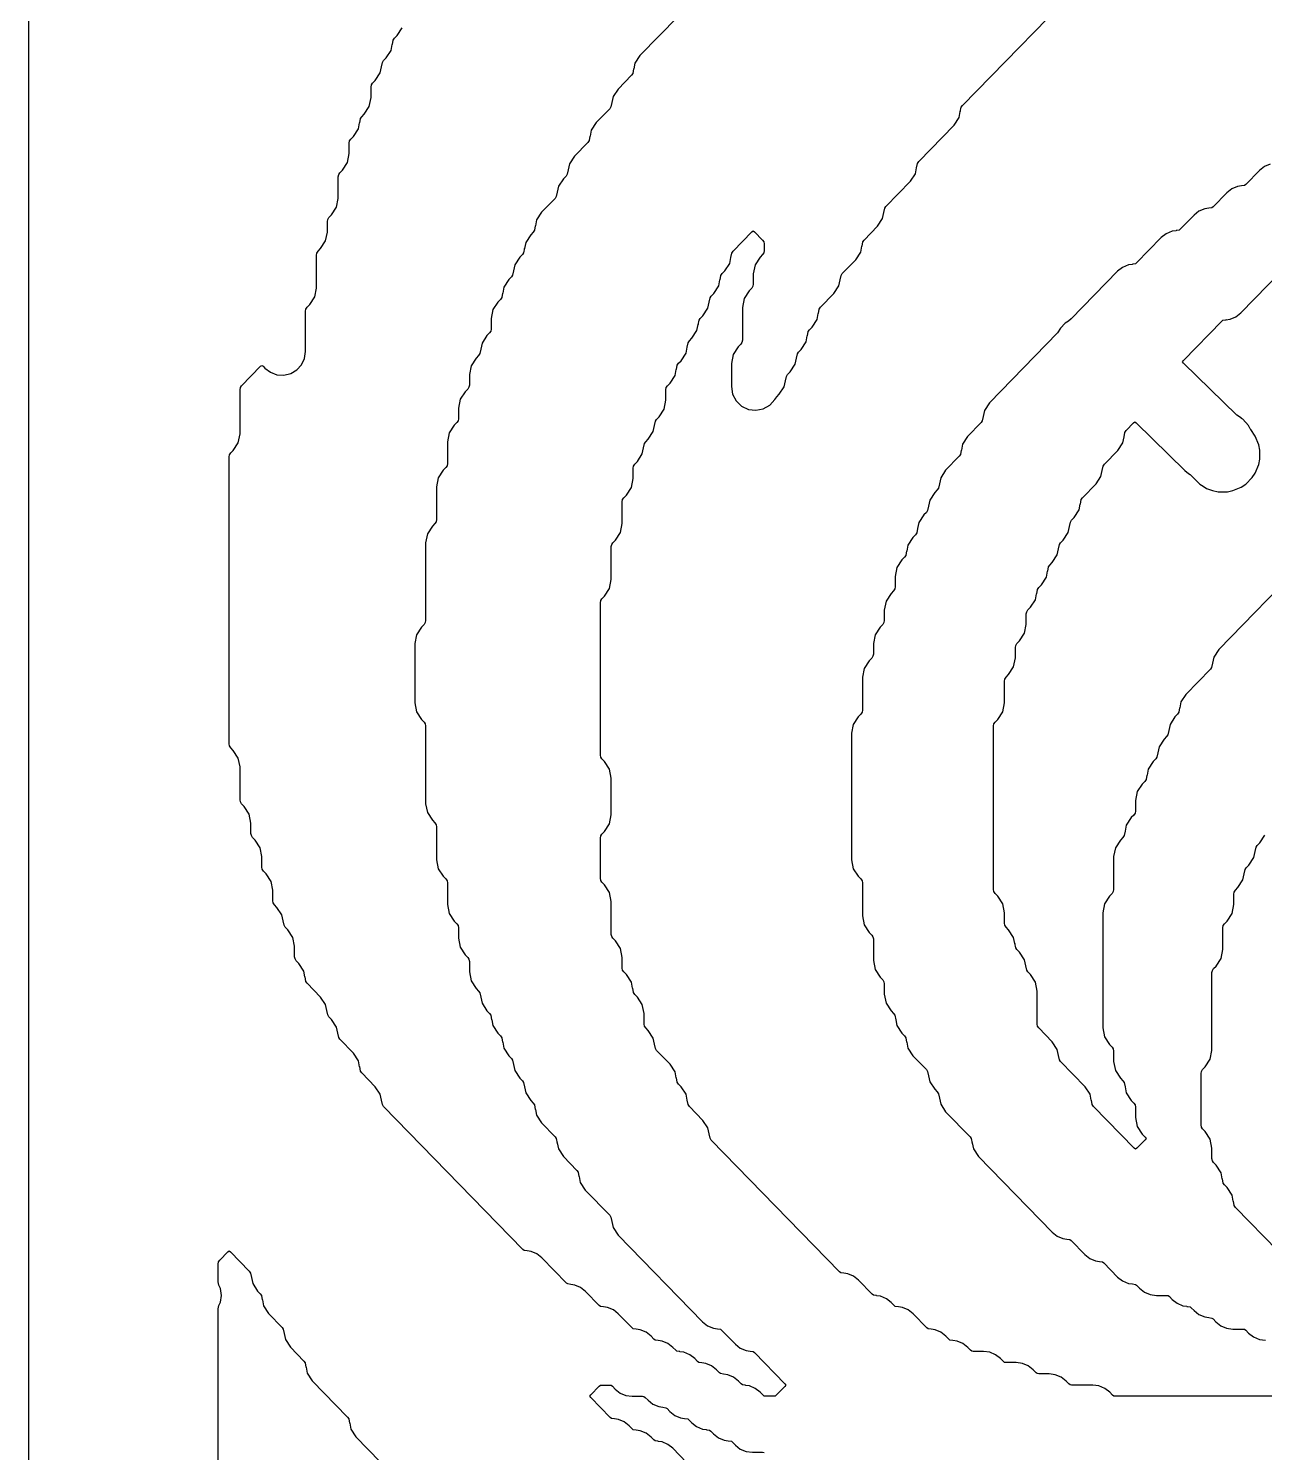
# Model space of a CAD drawing. Header units: millimetres. Extents: x 10 to 410, y 18 to 283.
# Drawn here: x 79 to 105.06, y 217.16 to 247.18 of the extents above; entities that cross this region are included whole.
import ezdxf

# ---------------------------------------------------------------- set-up
doc = ezdxf.new("R2010")
doc.units = ezdxf.units.MM
doc.layers.add('CUT', color=1, linetype='Continuous')

msp = doc.modelspace()

# ---------------------------------------------------------------- linework, layer by layer
at = {"layer": 'CUT'}
msp.add_lwpolyline([(121.134, 157), (129.134, 157), (129.134, 160), (142.2679, 160), (142.2679, 280), (129.134, 280), (129.134, 283), (121.134, 283), (121.134, 280), (100.134, 280), (100.134, 283), (92.134, 283), (92.134, 280), (79, 280), (79, 160), (92.134, 160), (92.134, 157), (100.134, 157), (100.134, 160), (121.134, 160)], close=True, dxfattribs=at)
for points in [[(105.5871, 218.346), (101.9165, 218.346), (101.885, 218.3502), (101.86, 218.3698), (101.8001, 218.4313), (101.6958, 218.5131), (101.5735, 218.5647), (101.442, 218.5823), (100.9954, 218.5823), (100.9639, 218.5865), (100.9388, 218.6061), (100.879, 218.6675), (100.7746, 218.7494), (100.6524, 218.801), (100.5209, 218.8186), (100.3045, 218.8186), (100.273, 218.8228), (100.248, 218.8424), (100.1881, 218.9038), (100.0838, 218.9857), (99.9615, 219.0373), (99.8301, 219.0549), (99.6137, 219.0549), (99.5822, 219.0591), (99.5571, 219.0787), (99.4973, 219.1401), (99.3929, 219.222), (99.2707, 219.2735), (99.1392, 219.2911), (98.9228, 219.2911), (98.8913, 219.2954), (98.8663, 219.315), (98.8064, 219.3764), (98.7021, 219.4583), (98.5798, 219.5098), (98.4951, 219.5212), (98.4953, 219.523), (98.4307, 219.5316), (98.4057, 219.5513), (98.3459, 219.6127), (98.2415, 219.6946), (98.1193, 219.7461), (98.0345, 219.7575), (98.0347, 219.7593), (97.9702, 219.7679), (97.9452, 219.7876), (97.655, 220.0853), (97.5507, 220.1671), (97.4284, 220.2187), (97.3436, 220.23), (97.3439, 220.2319), (97.2793, 220.2405), (97.2543, 220.2601), (97.1945, 220.3215), (97.0901, 220.4034), (96.9679, 220.455), (96.8831, 220.4663), (96.8833, 220.4682), (96.8188, 220.4768), (96.7937, 220.4964), (96.5036, 220.7941), (96.3992, 220.876), (96.277, 220.9276), (96.1922, 220.9389), (96.1925, 220.9407), (96.1279, 220.9494), (96.1029, 220.969), (93.3965, 223.7459), (93.3715, 223.7842), (93.3534, 223.8766), (93.3505, 223.876), (93.3259, 224.0019), (93.2208, 224.1625), (92.936, 224.4548), (92.9109, 224.493), (92.8929, 224.5854), (92.89, 224.5848), (92.8653, 224.7108), (92.7602, 224.8714), (92.7057, 224.9273), (92.6807, 224.9656), (92.6626, 225.058), (92.6597, 225.0574), (92.6351, 225.1833), (92.53, 225.3439), (92.2451, 225.6362), (92.2201, 225.6745), (92.202, 225.7669), (92.1991, 225.7663), (92.1745, 225.8922), (92.0694, 226.0528), (92.0148, 226.1088), (91.9898, 226.147), (91.981, 226.1919), (91.981, 226.4127), (91.9442, 226.6011), (91.8391, 226.7617), (91.7846, 226.8176), (91.7595, 226.8559), (91.7415, 226.9483), (91.7385, 226.9477), (91.7139, 227.0736), (91.6088, 227.2342), (91.5543, 227.2902), (91.5292, 227.3285), (91.5205, 227.3733), (91.5205, 227.5941), (91.4836, 227.7825), (91.3785, 227.9431), (91.324, 227.9991), (91.299, 228.0373), (91.2902, 228.0822), (91.2902, 228.7756), (91.2534, 228.9639), (91.1483, 229.1245), (91.0937, 229.1805), (91.0687, 229.2188), (91.0599, 229.2636), (91.0599, 230.1119), (91.0687, 230.1568), (91.0937, 230.195), (91.1483, 230.251), (91.2534, 230.4116), (91.2902, 230.6), (91.2902, 231.3747), (91.2534, 231.5631), (91.1483, 231.7237), (91.0937, 231.7797), (91.0687, 231.8179), (91.0599, 231.8628), (91.0599, 235.0739), (91.0687, 235.1188), (91.0937, 235.157), (91.1483, 235.213), (91.2534, 235.3736), (91.2902, 235.562), (91.2902, 236.2554), (91.299, 236.3002), (91.324, 236.3385), (91.3785, 236.3945), (91.4836, 236.5551), (91.5205, 236.7434), (91.5205, 237.2005), (91.5292, 237.2454), (91.5543, 237.2836), (91.6088, 237.3396), (91.7139, 237.5002), (91.7508, 237.6886), (91.7508, 237.9094), (91.7595, 237.9542), (91.7846, 237.9925), (91.8391, 238.0485), (91.9442, 238.2091), (91.9688, 238.335), (91.9717, 238.3344), (91.9898, 238.4268), (92.0148, 238.4651), (92.0694, 238.521), (92.1745, 238.6816), (92.1991, 238.8076), (92.202, 238.807), (92.2201, 238.8994), (92.2451, 238.9376), (92.2997, 238.9936), (92.4048, 239.1542), (92.4416, 239.3426), (92.4416, 239.5634), (92.4504, 239.6082), (92.4754, 239.6465), (92.53, 239.7025), (92.6351, 239.8631), (92.6597, 239.989), (92.6626, 239.9884), (92.6807, 240.0808), (92.7057, 240.1191), (92.7602, 240.175), (92.8653, 240.3357), (92.89, 240.4616), (92.8929, 240.461), (92.9109, 240.5534), (92.936, 240.5916), (92.9905, 240.6476), (93.0956, 240.8082), (93.1202, 240.9341), (93.1232, 240.9336), (93.1412, 241.026), (93.1663, 241.0642), (93.2208, 241.1202), (93.3259, 241.2808), (93.3505, 241.4067), (93.3534, 241.4061), (93.3715, 241.4985), (93.3965, 241.5368), (93.4511, 241.5928), (93.5562, 241.7534), (93.5808, 241.8793), (93.5837, 241.8787), (93.6018, 241.9711), (93.6268, 242.0094), (93.6814, 242.0653), (93.7865, 242.226), (93.8111, 242.3519), (93.814, 242.3513), (93.8321, 242.4437), (93.8571, 242.4819), (94.256, 242.8912), (94.2839, 242.9119), (94.3118, 242.8912), (94.4804, 242.7182), (94.5054, 242.68), (94.5142, 242.6351), (94.5142, 242.4957), (94.5054, 242.4508), (94.4804, 242.4126), (94.4258, 242.3566), (94.3207, 242.196), (94.2839, 242.0076), (94.2839, 241.7868), (94.2751, 241.742), (94.2501, 241.7037), (94.1955, 241.6477), (94.0904, 241.4871), (94.0536, 241.2988), (94.0536, 240.6054), (94.0448, 240.5605), (94.0198, 240.5223), (93.9652, 240.4663), (93.8601, 240.3057), (93.8233, 240.1173), (93.8233, 239.6281), (93.8487, 239.4707), (93.9224, 239.3293), (94.0369, 239.2183), (94.1805, 239.149), (94.3386, 239.1284), (94.4952, 239.1586), (94.6342, 239.2366), (94.7417, 239.3544), (94.7782, 239.4102), (94.8328, 239.4662), (94.9379, 239.6268), (94.9625, 239.7527), (94.9654, 239.7521), (94.9835, 239.8445), (95.0085, 239.8828), (95.0631, 239.9388), (95.1682, 240.0994), (95.1928, 240.2253), (95.1957, 240.2247), (95.2138, 240.3171), (95.2388, 240.3554), (95.2934, 240.4113), (95.3984, 240.5719), (95.4231, 240.6979), (95.426, 240.6973), (95.4441, 240.7897), (95.4691, 240.8279), (95.5236, 240.8839), (95.6287, 241.0445), (95.6534, 241.1704), (95.6563, 241.1699), (95.6743, 241.2623), (95.6994, 241.3005), (95.9842, 241.5928), (96.0893, 241.7534), (96.1139, 241.8793), (96.1168, 241.8787), (96.1349, 241.9711), (96.1599, 242.0094), (96.4448, 242.3016), (96.5499, 242.4622), (96.5745, 242.5881), (96.5774, 242.5876), (96.5955, 242.68), (96.6205, 242.7182), (96.9053, 243.0105), (97.0104, 243.1711), (97.0351, 243.297), (97.038, 243.2964), (97.056, 243.3888), (97.0811, 243.4271), (97.5962, 243.9556), (97.7013, 244.1162), (97.7259, 244.2422), (97.7288, 244.2416), (97.7469, 244.334), (97.7719, 244.3722), (98.5173, 245.1371), (98.6224, 245.2977), (98.647, 245.4236), (98.65, 245.423), (98.668, 245.5154), (98.6931, 245.5537), (101.3994, 248.3306)], [(93.0987, 247.8472), (91.8927, 246.6098), (91.7876, 246.4492), (91.763, 246.3232), (91.7601, 246.3238), (91.742, 246.2314), (91.717, 246.1932), (91.4321, 245.9009), (91.327, 245.7403), (91.3024, 245.6144), (91.2995, 245.615), (91.2814, 245.5226), (91.2564, 245.4843), (90.9716, 245.192), (90.8665, 245.0314), (90.8418, 244.9055), (90.8389, 244.9061), (90.8209, 244.8137), (90.7958, 244.7754), (90.511, 244.4832), (90.4059, 244.3226), (90.3813, 244.1967), (90.3784, 244.1972), (90.3603, 244.1048), (90.3353, 244.0666), (90.2807, 244.0106), (90.1756, 243.85), (90.151, 243.7241), (90.1481, 243.7247), (90.13, 243.6323), (90.105, 243.594), (89.8201, 243.3017), (89.715, 243.1411), (89.6904, 243.0152), (89.6875, 243.0158), (89.6694, 242.9234), (89.6444, 242.8851), (89.5899, 242.8292), (89.4848, 242.6686), (89.4601, 242.5427), (89.4572, 242.5432), (89.4392, 242.4508), (89.4141, 242.4126), (89.3596, 242.3566), (89.2545, 242.196), (89.2299, 242.0701), (89.2269, 242.0707), (89.2089, 241.9783), (89.1838, 241.94), (89.1293, 241.884), (89.0242, 241.7234), (88.9996, 241.5975), (88.9967, 241.5981), (88.9786, 241.5057), (88.9536, 241.4674), (88.899, 241.4114), (88.7939, 241.2508), (88.7571, 241.0625), (88.7571, 240.8417), (88.7483, 240.7968), (88.7233, 240.7586), (88.6687, 240.7026), (88.5636, 240.542), (88.539, 240.4161), (88.5361, 240.4166), (88.518, 240.3242), (88.493, 240.286), (88.4384, 240.23), (88.3334, 240.0694), (88.2965, 239.881), (88.2965, 239.6602), (88.2877, 239.6154), (88.2627, 239.5771), (88.2082, 239.5212), (88.1031, 239.3605), (88.0662, 239.1722), (88.0662, 238.9514), (88.0575, 238.9065), (88.0324, 238.8683), (87.9779, 238.8123), (87.8728, 238.6517), (87.8359, 238.4633), (87.8359, 238.0062), (87.8272, 237.9614), (87.8021, 237.9231), (87.7476, 237.8671), (87.6425, 237.7065), (87.6057, 237.5182), (87.6057, 236.8248), (87.5969, 236.7799), (87.5719, 236.7417), (87.5173, 236.6857), (87.4122, 236.5251), (87.3754, 236.3367), (87.3754, 234.6982), (87.3666, 234.6534), (87.3416, 234.6151), (87.287, 234.5591), (87.1819, 234.3985), (87.1451, 234.2102), (87.1451, 232.9628), (87.1819, 232.7745), (87.287, 232.6139), (87.3416, 232.5579), (87.3666, 232.5196), (87.3754, 232.4748), (87.3754, 230.8363), (87.4122, 230.6479), (87.5173, 230.4873), (87.5719, 230.4313), (87.5969, 230.3931), (87.6057, 230.3482), (87.6057, 229.6548), (87.6425, 229.4665), (87.7476, 229.3058), (87.8021, 229.2499), (87.8272, 229.2116), (87.8359, 229.1668), (87.8359, 228.7097), (87.8728, 228.5213), (87.9779, 228.3607), (88.0324, 228.3047), (88.0575, 228.2665), (88.0662, 228.2216), (88.0662, 228.0008), (88.1031, 227.8125), (88.2082, 227.6518), (88.2627, 227.5959), (88.2877, 227.5576), (88.2965, 227.5127), (88.2965, 227.292), (88.3334, 227.1036), (88.4384, 226.943), (88.493, 226.887), (88.518, 226.8488), (88.5361, 226.7564), (88.539, 226.7569), (88.5636, 226.631), (88.6687, 226.4704), (88.7233, 226.4144), (88.7483, 226.3762), (88.7664, 226.2838), (88.7693, 226.2844), (88.7939, 226.1584), (88.899, 225.9978), (88.9536, 225.9419), (88.9786, 225.9036), (88.9967, 225.8112), (88.9996, 225.8118), (89.0242, 225.6859), (89.1293, 225.5253), (89.1838, 225.4693), (89.2089, 225.431), (89.2269, 225.3386), (89.2299, 225.3392), (89.2545, 225.2133), (89.3596, 225.0527), (89.4141, 224.9967), (89.4392, 224.9585), (89.4572, 224.8661), (89.4601, 224.8666), (89.4848, 224.7407), (89.5899, 224.5801), (89.6444, 224.5241), (89.6694, 224.4859), (89.6875, 224.3935), (89.6904, 224.3941), (89.715, 224.2681), (89.8201, 224.1075), (90.105, 223.8153), (90.13, 223.777), (90.1481, 223.6846), (90.151, 223.6852), (90.1756, 223.5593), (90.2807, 223.3987), (90.5655, 223.1064), (90.5906, 223.0682), (90.6086, 222.9758), (90.6116, 222.9763), (90.6362, 222.8504), (90.7413, 222.6898), (91.2564, 222.1613), (91.2814, 222.123), (91.2995, 222.0306), (91.3024, 222.0312), (91.327, 221.9053), (91.4321, 221.7447), (93.2156, 219.9147), (93.3199, 219.8329), (93.4421, 219.7813), (93.5269, 219.77), (93.5267, 219.7681), (93.5912, 219.7595), (93.6163, 219.7399), (93.9064, 219.4422), (94.0108, 219.3603), (94.133, 219.3087), (94.2178, 219.2974), (94.2175, 219.2956), (94.2821, 219.2869), (94.3071, 219.2673), (94.9477, 218.61), (94.9674, 218.5823), (94.9477, 218.5546), (94.7677, 218.3698), (94.7427, 218.3502), (94.7111, 218.346), (94.5475, 218.346), (94.5159, 218.3502), (94.4909, 218.3698), (94.4311, 218.4313), (94.3267, 218.5131), (94.2045, 218.5647), (94.1197, 218.576), (94.1199, 218.5779), (94.0554, 218.5865), (94.0303, 218.6061), (93.9705, 218.6675), (93.8661, 218.7494), (93.7439, 218.801), (93.6591, 218.8123), (93.6593, 218.8141), (93.5948, 218.8228), (93.5698, 218.8424), (93.5099, 218.9038), (93.4056, 218.9857), (93.2833, 219.0373), (93.1985, 219.0486), (93.1988, 219.0504), (93.1342, 219.0591), (93.1092, 219.0787), (93.0494, 219.1401), (92.945, 219.222), (92.8228, 219.2735), (92.738, 219.2849), (92.7382, 219.2867), (92.6737, 219.2954), (92.6486, 219.315), (92.5888, 219.3764), (92.4844, 219.4583), (92.3622, 219.5098), (92.2774, 219.5212), (92.2777, 219.523), (92.2131, 219.5316), (92.1881, 219.5513), (92.1282, 219.6127), (92.0239, 219.6946), (91.9016, 219.7461), (91.8168, 219.7575), (91.8171, 219.7593), (91.7525, 219.7679), (91.7275, 219.7876), (91.4374, 220.0853), (91.333, 220.1671), (91.2108, 220.2187), (91.126, 220.23), (91.1262, 220.2319), (91.0617, 220.2405), (91.0367, 220.2601), (90.7465, 220.5578), (90.6422, 220.6397), (90.5199, 220.6913), (90.4351, 220.7026), (90.4354, 220.7044), (90.3708, 220.7131), (90.3458, 220.7327), (89.8254, 221.2667), (89.721, 221.3486), (89.5988, 221.4001), (89.514, 221.4115), (89.5143, 221.4133), (89.4497, 221.4219), (89.4247, 221.4416), (86.4881, 224.4548), (86.463, 224.493), (86.445, 224.5854), (86.442, 224.5848), (86.4174, 224.7108), (86.3123, 224.8714), (86.0275, 225.1636), (86.0025, 225.2019), (85.9844, 225.2943), (85.9815, 225.2937), (85.9568, 225.4196), (85.8518, 225.5802), (85.5669, 225.8725), (85.5419, 225.9107), (85.5238, 226.0031), (85.5209, 226.0026), (85.4963, 226.1285), (85.3912, 226.2891), (85.3366, 226.3451), (85.3116, 226.3833), (85.2935, 226.4757), (85.2906, 226.4751), (85.266, 226.6011), (85.1609, 226.7617), (84.8761, 227.0539), (84.851, 227.0922), (84.833, 227.1846), (84.8301, 227.184), (84.8054, 227.3099), (84.7003, 227.4705), (84.6458, 227.5265), (84.6208, 227.5647), (84.612, 227.6096), (84.612, 227.8304), (84.5751, 228.0188), (84.4701, 228.1794), (84.4155, 228.2354), (84.3905, 228.2736), (84.3724, 228.366), (84.3695, 228.3654), (84.3449, 228.4913), (84.2398, 228.652), (84.1852, 228.7079), (84.1602, 228.7462), (84.1514, 228.791), (84.1514, 229.0118), (84.1146, 229.2002), (84.0095, 229.3608), (83.9549, 229.4168), (83.9299, 229.455), (83.9211, 229.4999), (83.9211, 229.7207), (83.8843, 229.9091), (83.7792, 230.0697), (83.7247, 230.1257), (83.6996, 230.1639), (83.6908, 230.2088), (83.6908, 230.4296), (83.654, 230.6179), (83.5489, 230.7785), (83.4944, 230.8345), (83.4693, 230.8728), (83.4606, 230.9176), (83.4606, 231.611), (83.4237, 231.7994), (83.3186, 231.96), (83.2641, 232.0159), (83.2391, 232.0542), (83.2303, 232.0991), (83.2303, 238.1457), (83.2391, 238.1905), (83.2641, 238.2288), (83.3186, 238.2848), (83.4237, 238.4454), (83.4606, 238.6337), (83.4606, 239.5634), (83.4693, 239.6082), (83.4944, 239.6465), (83.8932, 240.0557), (83.9211, 240.0765), (83.949, 240.0557), (83.9842, 240.0197), (84.1016, 239.9304), (84.24, 239.8792), (84.3873, 239.8707), (84.5306, 239.9055), (84.6576, 239.9806), (84.7571, 240.0895), (84.8205, 240.2227), (84.8423, 240.3687), (84.8423, 241.2174), (84.851, 241.2623), (84.8761, 241.3005), (84.9306, 241.3565), (85.0357, 241.5171), (85.0725, 241.7055), (85.0725, 242.3988), (85.0813, 242.4437), (85.1064, 242.4819), (85.1609, 242.5379), (85.266, 242.6985), (85.3028, 242.8869), (85.3028, 243.1077), (85.3116, 243.1525), (85.3366, 243.1908), (85.3912, 243.2468), (85.4963, 243.4074), (85.5331, 243.5958), (85.5331, 244.0528), (85.5419, 244.0977), (85.5669, 244.136), (85.6215, 244.1919), (85.7266, 244.3525), (85.7634, 244.5409), (85.7634, 244.7617), (85.7722, 244.8066), (85.7972, 244.8448), (85.8518, 244.9008), (85.9568, 245.0614), (85.9815, 245.1873), (85.9844, 245.1867), (86.0025, 245.2791), (86.0275, 245.3174), (86.082, 245.3734), (86.1871, 245.534), (86.224, 245.7223), (86.224, 245.9431), (86.2327, 245.988), (86.2578, 246.0262), (86.3123, 246.0822), (86.4174, 246.2428), (86.442, 246.3687), (86.445, 246.3682), (86.463, 246.4606), (86.4881, 246.4988), (86.5426, 246.5548), (86.6477, 246.7154), (86.6723, 246.8413), (86.6752, 246.8407), (86.6933, 246.9331), (86.7183, 246.9714), (86.7729, 247.0274), (86.878, 247.188)], [(105.1866, 244.32), (105.0644, 244.2684), (104.96, 244.1865), (104.6699, 243.8888), (104.6448, 243.8692), (104.5803, 243.8606), (104.5805, 243.8587), (104.4957, 243.8474), (104.3735, 243.7958), (104.2691, 243.714), (103.979, 243.4163), (103.954, 243.3966), (103.8894, 243.388), (103.8897, 243.3862), (103.8049, 243.3748), (103.6827, 243.3233), (103.5783, 243.2414), (103.2882, 242.9437), (103.2631, 242.9241), (103.1986, 242.9154), (103.1988, 242.9136), (103.114, 242.9022), (102.9918, 242.8507), (102.8874, 242.7688), (102.367, 242.2348), (102.342, 242.2152), (102.2775, 242.2066), (102.2777, 242.2047), (102.1929, 242.1934), (102.0707, 242.1418), (101.9663, 242.0599), (100.9853, 241.0534), (100.9306, 241.0105), (100.8611, 240.9681), (100.763, 240.8579), (100.698, 240.7586), (99.2617, 239.2849), (99.1567, 239.1243), (99.132, 238.9983), (99.1291, 238.9989), (99.111, 238.9065), (99.086, 238.8683), (98.8012, 238.576), (98.6961, 238.4154), (98.6715, 238.2895), (98.6685, 238.2901), (98.6505, 238.1977), (98.6254, 238.1594), (98.3406, 237.8671), (98.2355, 237.7065), (98.2109, 237.5806), (98.208, 237.5812), (98.1899, 237.4888), (98.1649, 237.4505), (98.1103, 237.3946), (98.0052, 237.234), (97.9806, 237.1081), (97.9777, 237.1086), (97.9596, 237.0162), (97.9346, 236.978), (97.88, 236.922), (97.775, 236.7614), (97.7503, 236.6355), (97.7474, 236.6361), (97.7293, 236.5437), (97.7043, 236.5054), (97.6498, 236.4494), (97.5447, 236.2888), (97.5201, 236.1629), (97.5171, 236.1635), (97.4991, 236.0711), (97.474, 236.0328), (97.4195, 235.9769), (97.3144, 235.8162), (97.2776, 235.6279), (97.2776, 235.4071), (97.2688, 235.3622), (97.2437, 235.324), (97.1892, 235.268), (97.0841, 235.1074), (97.0473, 234.919), (97.0473, 234.6982), (97.0385, 234.6534), (97.0135, 234.6151), (96.9589, 234.5591), (96.8538, 234.3985), (96.817, 234.2102), (96.817, 233.9894), (96.8082, 233.9445), (96.7832, 233.9062), (96.7286, 233.8503), (96.6235, 233.6897), (96.5867, 233.5013), (96.5867, 232.8079), (96.5779, 232.7631), (96.5529, 232.7248), (96.4983, 232.6688), (96.3933, 232.5082), (96.3564, 232.3199), (96.3564, 229.6548), (96.3933, 229.4665), (96.4983, 229.3058), (96.5529, 229.2499), (96.5779, 229.2116), (96.5867, 229.1668), (96.5867, 228.4734), (96.6235, 228.285), (96.7286, 228.1244), (96.7832, 228.0684), (96.8082, 228.0302), (96.817, 227.9853), (96.817, 227.5282), (96.8538, 227.3399), (96.9589, 227.1793), (97.0135, 227.1233), (97.0385, 227.085), (97.0473, 227.0402), (97.0473, 226.8194), (97.0841, 226.631), (97.1892, 226.4704), (97.2437, 226.4144), (97.2688, 226.3762), (97.2868, 226.2838), (97.2898, 226.2844), (97.3144, 226.1584), (97.4195, 225.9978), (97.474, 225.9419), (97.4991, 225.9036), (97.5171, 225.8112), (97.5201, 225.8118), (97.5447, 225.6859), (97.6498, 225.5253), (97.9346, 225.233), (97.9596, 225.1947), (97.9777, 225.1023), (97.9806, 225.1029), (98.0052, 224.977), (98.1103, 224.8164), (98.1649, 224.7604), (98.1899, 224.7222), (98.208, 224.6298), (98.2109, 224.6303), (98.2355, 224.5044), (98.3406, 224.3438), (98.8557, 223.8153), (98.8808, 223.777), (98.8988, 223.6846), (98.9018, 223.6852), (98.9264, 223.5593), (99.0315, 223.3987), (100.5846, 221.805), (100.689, 221.7232), (100.8112, 221.6716), (100.896, 221.6603), (100.8958, 221.6584), (100.9603, 221.6498), (100.9853, 221.6302), (101.2755, 221.3325), (101.3798, 221.2506), (101.5021, 221.199), (101.5869, 221.1877), (101.5866, 221.1859), (101.6512, 221.1772), (101.6762, 221.1576), (101.9663, 220.8599), (102.0707, 220.778), (102.1929, 220.7265), (102.2777, 220.7151), (102.2775, 220.7133), (102.342, 220.7046), (102.367, 220.685), (102.4269, 220.6236), (102.5312, 220.5417), (102.6535, 220.4902), (102.785, 220.4726), (103.0013, 220.4726), (103.0329, 220.4684), (103.0579, 220.4487), (103.1177, 220.3873), (103.2221, 220.3054), (103.3443, 220.2539), (103.4291, 220.2425), (103.4289, 220.2407), (103.4934, 220.2321), (103.5184, 220.2124), (103.5783, 220.151), (103.6827, 220.0691), (103.8049, 220.0176), (103.8897, 220.0062), (103.8894, 220.0044), (103.954, 219.9958), (103.979, 219.9761), (104.0389, 219.9147), (104.1432, 219.8329), (104.2655, 219.7813), (104.3969, 219.7637), (104.6133, 219.7637), (104.6448, 219.7595), (104.6699, 219.7399), (104.7297, 219.6785), (104.8341, 219.5966), (104.9563, 219.545), (105.0878, 219.5274)], [(105.8811, 235.9165), (104.0977, 234.0866), (103.9926, 233.9259), (103.968, 233.8), (103.9651, 233.8006), (103.947, 233.7082), (103.922, 233.67), (103.4068, 233.1414), (103.3018, 232.9808), (103.2771, 232.8549), (103.2742, 232.8555), (103.2561, 232.7631), (103.2311, 232.7248), (103.1766, 232.6688), (103.0715, 232.5082), (103.0468, 232.3823), (103.0439, 232.3829), (103.0259, 232.2905), (103.0008, 232.2522), (102.9463, 232.1963), (102.8412, 232.0357), (102.8166, 231.9097), (102.8136, 231.9103), (102.7956, 231.8179), (102.7705, 231.7797), (102.716, 231.7237), (102.6109, 231.5631), (102.5863, 231.4372), (102.5834, 231.4377), (102.5653, 231.3453), (102.5403, 231.3071), (102.4857, 231.2511), (102.3806, 231.0905), (102.3438, 230.9021), (102.3438, 230.6813), (102.335, 230.6365), (102.31, 230.5982), (102.2554, 230.5423), (102.1503, 230.3816), (102.1257, 230.2557), (102.1228, 230.2563), (102.1047, 230.1639), (102.0797, 230.1257), (102.0251, 230.0697), (101.9201, 229.9091), (101.8832, 229.7207), (101.8832, 229.0273), (101.8744, 228.9825), (101.8494, 228.9442), (101.7949, 228.8882), (101.6898, 228.7276), (101.6529, 228.5393), (101.6529, 226.1105), (101.6898, 225.9222), (101.7949, 225.7615), (101.8494, 225.7056), (101.8744, 225.6673), (101.8832, 225.6225), (101.8832, 225.4017), (101.9201, 225.2133), (102.0251, 225.0527), (102.0797, 224.9967), (102.1047, 224.9585), (102.1228, 224.8661), (102.1257, 224.8666), (102.1503, 224.7407), (102.2554, 224.5801), (102.31, 224.5241), (102.335, 224.4859), (102.3438, 224.441), (102.3438, 224.2202), (102.3806, 224.0319), (102.4857, 223.8713), (102.5471, 223.8083), (102.5668, 223.7806), (102.5471, 223.7529), (102.3717, 223.5729), (102.3438, 223.5522), (102.3159, 223.5729), (101.4565, 224.4548), (101.4314, 224.493), (101.4134, 224.5854), (101.4104, 224.5848), (101.3858, 224.7108), (101.2807, 224.8714), (100.7656, 225.3999), (100.7406, 225.4382), (100.7225, 225.5306), (100.7196, 225.53), (100.695, 225.6559), (100.5899, 225.8165), (100.305, 226.1088), (100.28, 226.147), (100.2712, 226.1919), (100.2712, 226.8853), (100.2344, 227.0736), (100.1293, 227.2342), (100.0748, 227.2902), (100.0497, 227.3285), (100.0317, 227.4209), (100.0287, 227.4203), (100.0041, 227.5462), (99.899, 227.7068), (99.8445, 227.7628), (99.8194, 227.801), (99.8014, 227.8934), (99.7985, 227.8929), (99.7738, 228.0188), (99.6687, 228.1794), (99.6142, 228.2354), (99.5892, 228.2736), (99.5804, 228.3185), (99.5804, 228.5393), (99.5435, 228.7276), (99.4385, 228.8882), (99.3839, 228.9442), (99.3589, 228.9825), (99.3501, 229.0273), (99.3501, 232.4748), (99.3589, 232.5196), (99.3839, 232.5579), (99.4385, 232.6139), (99.5435, 232.7745), (99.5804, 232.9628), (99.5804, 233.4199), (99.5892, 233.4648), (99.6142, 233.503), (99.6687, 233.559), (99.7738, 233.7196), (99.8107, 233.908), (99.8107, 234.1288), (99.8194, 234.1736), (99.8445, 234.2119), (99.899, 234.2679), (100.0041, 234.4285), (100.041, 234.6169), (100.041, 234.8376), (100.0497, 234.8825), (100.0748, 234.9208), (100.1293, 234.9767), (100.2344, 235.1373), (100.259, 235.2633), (100.2619, 235.2627), (100.28, 235.3551), (100.305, 235.3933), (100.3596, 235.4493), (100.4647, 235.6099), (100.4893, 235.7358), (100.4922, 235.7353), (100.5103, 235.8277), (100.5353, 235.8659), (100.5899, 235.9219), (100.695, 236.0825), (100.7196, 236.2084), (100.7225, 236.2078), (100.7406, 236.3002), (100.7656, 236.3385), (100.8202, 236.3945), (100.9252, 236.5551), (100.9499, 236.681), (100.9528, 236.6804), (100.9709, 236.7728), (100.9959, 236.8111), (101.0504, 236.867), (101.1555, 237.0276), (101.1802, 237.1535), (101.1831, 237.153), (101.2011, 237.2454), (101.2262, 237.2836), (101.511, 237.5759), (101.6161, 237.7365), (101.6407, 237.8624), (101.6436, 237.8618), (101.6617, 237.9542), (101.6867, 237.9925), (101.9716, 238.2848), (102.0767, 238.4454), (102.1013, 238.5713), (102.1042, 238.5707), (102.1223, 238.6631), (102.1473, 238.7014), (102.3037, 238.8618), (102.3312, 238.8824), (102.3593, 238.8625), (103.3872, 237.8608), (103.4638, 237.7996), (103.4957, 237.7788), (103.6029, 237.673), (103.603, 237.6732), (103.7031, 237.5732), (103.7685, 237.5294), (103.7691, 237.5303), (103.8408, 237.4812), (103.9678, 237.4375), (104.0885, 237.4135), (104.2836, 237.4135), (104.3946, 237.4356), (104.5749, 237.5102), (104.669, 237.5732), (104.807, 237.7111), (104.8699, 237.8053), (104.9446, 237.9855), (104.9666, 238.0965), (104.9666, 238.2916), (104.9446, 238.4027), (104.8699, 238.5829), (104.7775, 238.7213), (104.7727, 238.7268), (104.7684, 238.7339), (104.7647, 238.7397), (104.7643, 238.7406), (104.7236, 238.8081), (104.6039, 238.9433), (104.5767, 238.9575), (104.5782, 238.9598), (104.4826, 239.0274), (103.3579, 240.1235), (103.3374, 240.151), (103.3572, 240.1791), (104.1628, 241.0057), (104.1878, 241.0253), (104.2524, 241.034), (104.2521, 241.0358), (104.3369, 241.0471), (104.4591, 241.0987), (104.5635, 241.1806), (106.0004, 242.6549)], [(106.2353, 220.4964), (104.4501, 222.3282), (104.4251, 222.3664), (104.407, 222.4588), (104.4041, 222.4583), (104.3795, 222.5842), (104.2744, 222.7448), (104.2199, 222.8008), (104.1948, 222.839), (104.1768, 222.9314), (104.1738, 222.9308), (104.1492, 223.0567), (104.0441, 223.2174), (103.9896, 223.2733), (103.9645, 223.3116), (103.9558, 223.3565), (103.9558, 223.5772), (103.9189, 223.7656), (103.8138, 223.9262), (103.7593, 223.9822), (103.7343, 224.0204), (103.7255, 224.0653), (103.7255, 225.1499), (103.7343, 225.1947), (103.7593, 225.233), (103.8138, 225.289), (103.9189, 225.4496), (103.9558, 225.6379), (103.9558, 227.2765), (103.9645, 227.3213), (103.9896, 227.3596), (104.0441, 227.4156), (104.1492, 227.5762), (104.186, 227.7645), (104.186, 228.2216), (104.1948, 228.2665), (104.2199, 228.3047), (104.2744, 228.3607), (104.3795, 228.5213), (104.4163, 228.7097), (104.4163, 228.9305), (104.4251, 228.9753), (104.4501, 229.0136), (104.5047, 229.0696), (104.6098, 229.2302), (104.6344, 229.3561), (104.6373, 229.3555), (104.6554, 229.4479), (104.6804, 229.4862), (104.735, 229.5421), (104.8401, 229.7027), (104.8647, 229.8287), (104.8676, 229.8281), (104.8857, 229.9205), (104.9107, 229.9587), (104.9653, 230.0147), (105.0703, 230.1753)], [(83, 214.3775), (83, 220.1879), (83.0135, 220.2567), (83.0474, 220.3297), (83.0682, 220.4726), (83.0474, 220.6154), (83.0135, 220.6884), (83, 220.7573), (83, 221.133), (83.0088, 221.1779), (83.0338, 221.2161), (83.2024, 221.3891), (83.2303, 221.4098), (83.2582, 221.3891), (83.657, 220.9798), (83.6821, 220.9416), (83.7001, 220.8492), (83.7031, 220.8498), (83.7277, 220.7238), (83.8328, 220.5632), (83.8873, 220.5073), (83.9124, 220.469), (83.9304, 220.3766), (83.9333, 220.3772), (83.958, 220.2513), (84.0631, 220.0907), (84.3479, 219.7984), (84.3729, 219.7601), (84.391, 219.6677), (84.3939, 219.6683), (84.4185, 219.5424), (84.5236, 219.3818), (84.8085, 219.0895), (84.8335, 219.0513), (84.8516, 218.9589), (84.8545, 218.9595), (84.8791, 218.8335), (84.9842, 218.6729), (85.7296, 217.9081), (85.7546, 217.8698), (85.7727, 217.7775), (85.7756, 217.778), (85.8002, 217.6521), (85.9053, 217.4915), (87.4585, 215.8979)], [(92.8789, 216.9521), (92.5888, 217.2498), (92.4844, 217.3317), (92.3622, 217.3832), (92.2774, 217.3946), (92.2777, 217.3964), (92.2131, 217.4051), (92.1881, 217.4247), (92.1282, 217.4861), (92.0239, 217.568), (91.9016, 217.6195), (91.8168, 217.6309), (91.8171, 217.6327), (91.7525, 217.6414), (91.7275, 217.661), (91.6677, 217.7224), (91.5633, 217.8043), (91.4411, 217.8558), (91.3563, 217.8672), (91.3565, 217.869), (91.292, 217.8776), (91.2669, 217.8973), (90.8566, 218.3183), (90.8369, 218.346), (90.8566, 218.3737), (91.0367, 218.5584), (91.0617, 218.5781), (91.0932, 218.5823), (91.2569, 218.5823), (91.2884, 218.5781), (91.3134, 218.5584), (91.3733, 218.497), (91.4777, 218.4151), (91.5999, 218.3636), (91.7314, 218.346), (91.9477, 218.346), (91.9793, 218.3418), (92.0043, 218.3221), (92.0641, 218.2607), (92.1685, 218.1789), (92.2907, 218.1273), (92.3755, 218.116), (92.3753, 218.1141), (92.4398, 218.1055), (92.4649, 218.0858), (92.5247, 218.0244), (92.6291, 217.9426), (92.7513, 217.891), (92.8361, 217.8797), (92.8358, 217.8778), (92.9004, 217.8692), (92.9254, 217.8496), (92.9853, 217.7882), (93.0896, 217.7063), (93.2119, 217.6547), (93.2967, 217.6434), (93.2964, 217.6415), (93.361, 217.6329), (93.386, 217.6133), (93.4458, 217.5519), (93.5502, 217.47), (93.6724, 217.4184), (93.7572, 217.4071), (93.757, 217.4053), (93.8215, 217.3966), (93.8466, 217.377), (93.9064, 217.3156), (94.0108, 217.2337), (94.133, 217.1822), (94.2645, 217.1646), (94.4808, 217.1646), (94.5124, 217.1603)]]:
    msp.add_lwpolyline(points, dxfattribs=at)

doc.saveas('drawing.dxf')
